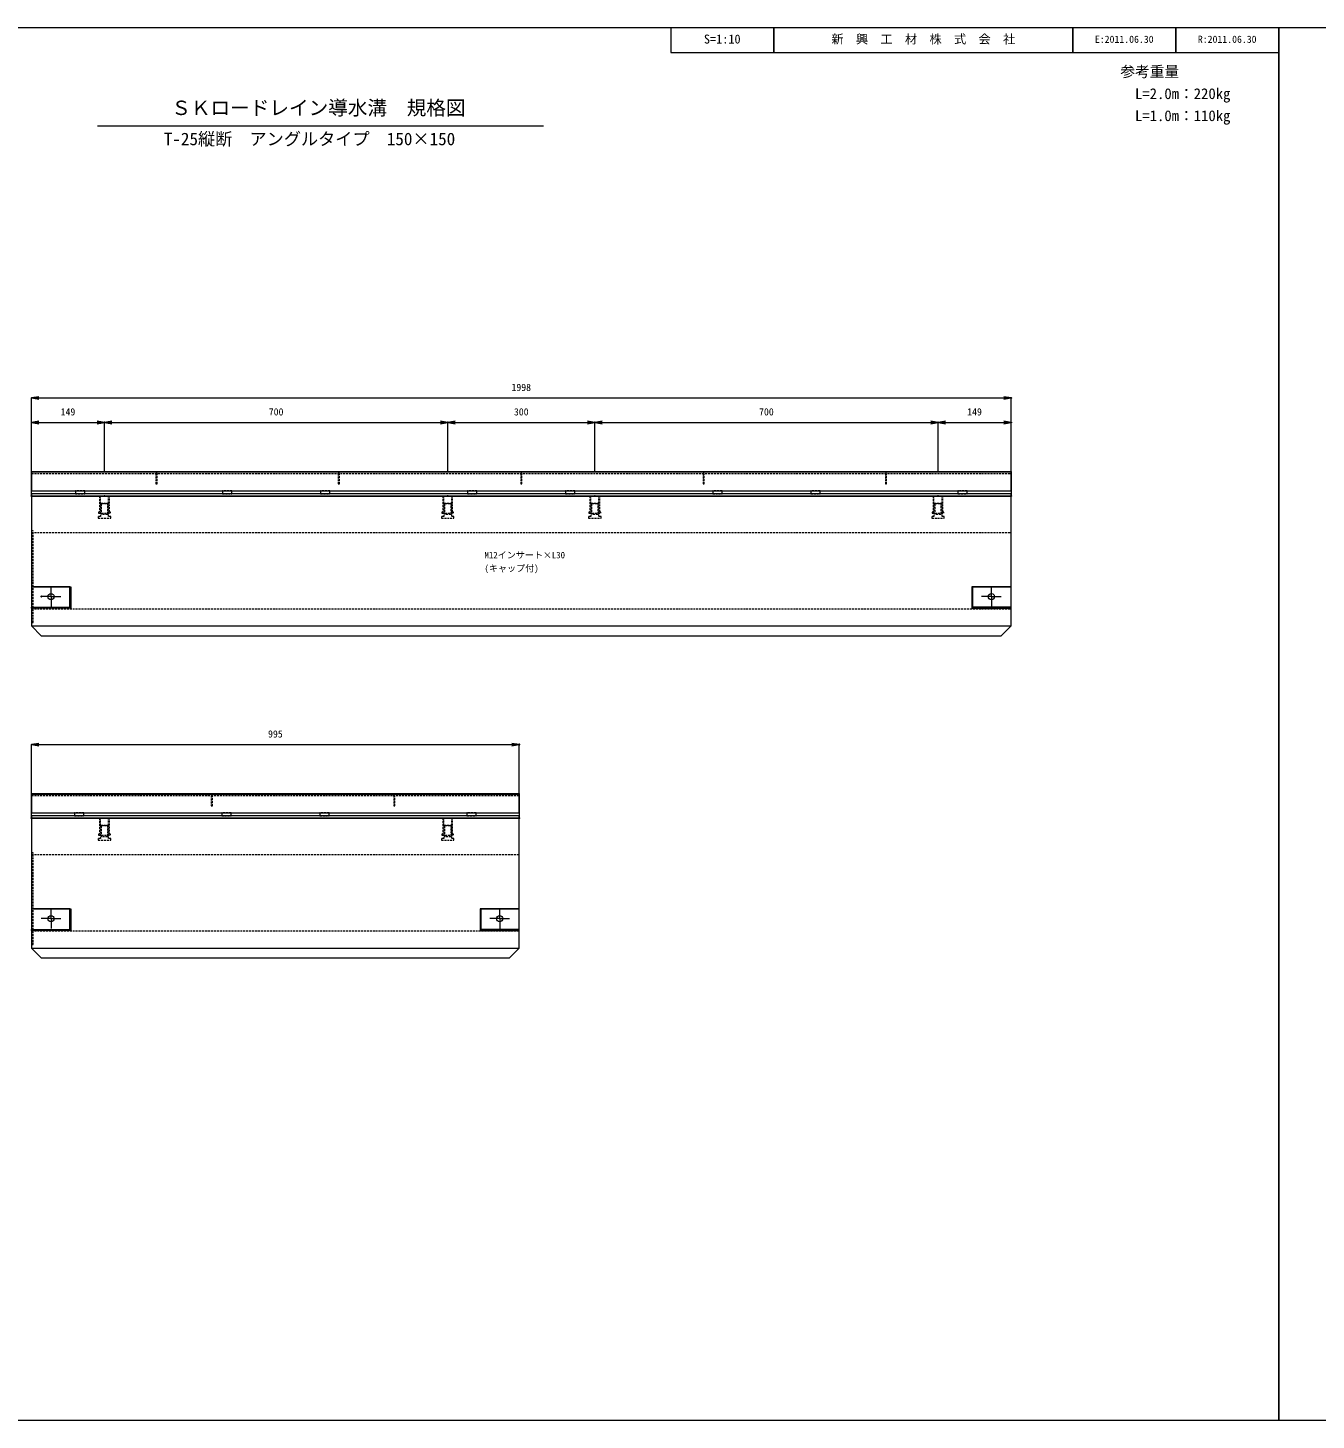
# Model space of a CAD drawing. Units: millimetres, scale not verified. Extents: x -7780 to 7780, y -1420 to 1420.
# Drawn here: x -6441 to -3814, y -1420 to 1420 of the extents above; entities that cross this region are included whole.
import ezdxf
from ezdxf.enums import TextEntityAlignment as Align

# ---------------------------------------------------------------- set-up
doc = ezdxf.new("R2010")
doc.units = ezdxf.units.MM
doc.header["$LTSCALE"] = 8
doc.header["$PDMODE"] = 32
doc.header["$PDSIZE"] = 1.6
doc.linetypes.add('USER1', pattern=[0.75, 0.5, -0.25])
doc.layers.add('0-0_0', color=7, linetype='Continuous')
doc.layers.add('0-3_DEFPOINTS', color=7, linetype='Continuous')
for name, color, linetype, lineweight in [('0-1_TITLE', 7, 'Continuous', 18), ('0-2_SUNPO_S10', 3, 'Continuous', 18), ('0-4_KIJUN', 7, 'Continuous', 18), ('0-B_ANGLE', 4, 'Continuous', 18)]:
    doc.layers.add(name, color=color, linetype=linetype, lineweight=lineweight)
doc.styles.add('ＭＳ ゴシック', font='')
doc.styles.get('ＭＳ ゴシック').set_extended_font_data('MS Gothic')

# ---------------------------------------------------------------- blocks, each defined once
blk = doc.blocks.new('_OPEN')
at = {"layer": '0-0_0'}
blk.add_line((0, 0), (-1, 0), dxfattribs=at)
blk.add_lwpolyline([(-1, 0.1667), (0, 0), (-1, -0.1667)], dxfattribs=at)
blk = doc.blocks.new('D7')
at = {"layer": '0-2_SUNPO_S10'}
for p, q in [((1296, 1885), (1246, 1885)), ((1246, 1695), (1246, 1870)), ((1316, 1680), (1246, 1680))]:
    blk.add_line(p, q, dxfattribs=at)
at = {"layer": '0-3_DEFPOINTS'}
for p in [(1246, 1885), (1346, 1885), (1366, 1680)]:
    blk.add_point(p, dxfattribs=at)
at = {"layer": '0-2_SUNPO_S10', "xscale": 15, "yscale": 15}
for p, rotation in [((1246, 1885), 90), ((1246, 1680), 270)]:
    blk.add_blockref('_OPEN', p, dxfattribs=dict(at, rotation=rotation))
at = {"layer": '0-2_SUNPO_S10', "color": 7, "style": 'ＭＳ ゴシック'}
blk.add_text('205', height=14.66, rotation=90, dxfattribs=at).set_placement((1236, 1767.5), align=Align.BOTTOM_LEFT)
blk = doc.blocks.new('D8')
at = {"layer": '0-2_SUNPO_S10'}
for p, q in [((1346, 1278), (1346, 1378)), ((1361, 1378), (2326, 1378)), ((2341, 1278), (2341, 1378))]:
    blk.add_line(p, q, dxfattribs=at)
at = {"layer": '0-3_DEFPOINTS'}
for p in [(2341, 1378), (1346, 1228), (2341, 1228)]:
    blk.add_point(p, dxfattribs=at)
at = {"layer": '0-2_SUNPO_S10', "xscale": 15, "yscale": 15, "rotation": 180}
blk.add_blockref('_OPEN', (1346, 1378), dxfattribs=at)
at = {"layer": '0-2_SUNPO_S10', "xscale": 15, "yscale": 15}
blk.add_blockref('_OPEN', (2341, 1378), dxfattribs=at)
at = {"layer": '0-2_SUNPO_S10', "color": 7, "style": 'ＭＳ ゴシック'}
blk.add_text('995', height=14.66, dxfattribs=at).set_placement((1828.5, 1388), align=Align.BOTTOM_LEFT)
blk = doc.blocks.new('W1-2_INST-C')
at = {"layer": '0-4_KIJUN', "linetype": 'USER1'}
for p, q in [((-8.225, -15), (-8.225, 0)), ((8.225, -15), (8.225, 0))]:
    blk.add_line(p, q, dxfattribs=at)
for points in [[(10, 0), (-10, 0), (-10, -33), (-12, -33), (-12, -35), (12, -35), (12, -33), (10, -33)], [(8.225, -15), (-8.225, -15), (-8.225, -41.5), (-12.75, -41.5), (-12.75, -45), (12.75, -45), (12.75, -41.5), (8.225, -41.5)], [(-6, -15), (6, -15), (6, -38), (-6, -38)]]:
    blk.add_lwpolyline(points, close=True, dxfattribs=at)
blk = doc.blocks.new('D25')
at = {"layer": '0-2_SUNPO_S10'}
for p, q in [((1346, 1935), (1346, 2035)), ((1361, 2035), (1480, 2035)), ((1495, 1935), (1495, 2035))]:
    blk.add_line(p, q, dxfattribs=at)
at = {"layer": '0-3_DEFPOINTS'}
for p in [(1495, 2035), (1346, 1885), (1495, 1885)]:
    blk.add_point(p, dxfattribs=at)
at = {"layer": '0-2_SUNPO_S10', "xscale": 15, "yscale": 15, "rotation": 180}
blk.add_blockref('_OPEN', (1346, 2035), dxfattribs=at)
at = {"layer": '0-2_SUNPO_S10', "xscale": 15, "yscale": 15}
blk.add_blockref('_OPEN', (1495, 2035), dxfattribs=at)
at = {"layer": '0-2_SUNPO_S10', "color": 7, "style": 'ＭＳ ゴシック'}
blk.add_text('149', height=14.66, dxfattribs=at).set_placement((1405.5, 2045), align=Align.BOTTOM_LEFT)
blk = doc.blocks.new('D26')
at = {"layer": '0-2_SUNPO_S10'}
for p, q in [((1495, 1935), (1495, 2035)), ((1510, 2035), (2180, 2035)), ((2195, 1935), (2195, 2035))]:
    blk.add_line(p, q, dxfattribs=at)
at = {"layer": '0-3_DEFPOINTS'}
for p in [(2195, 2035), (1495, 1885), (2195, 1885)]:
    blk.add_point(p, dxfattribs=at)
at = {"layer": '0-2_SUNPO_S10', "xscale": 15, "yscale": 15, "rotation": 180}
blk.add_blockref('_OPEN', (1495, 2035), dxfattribs=at)
at = {"layer": '0-2_SUNPO_S10', "xscale": 15, "yscale": 15}
blk.add_blockref('_OPEN', (2195, 2035), dxfattribs=at)
at = {"layer": '0-2_SUNPO_S10', "color": 7, "style": 'ＭＳ ゴシック'}
blk.add_text('700', height=14.66, dxfattribs=at).set_placement((1830, 2045), align=Align.BOTTOM_LEFT)
blk = doc.blocks.new('D27')
at = {"layer": '0-2_SUNPO_S10'}
for p, q in [((2195, 1935), (2195, 2035)), ((2210, 2035), (2480, 2035)), ((2495, 1935), (2495, 2035))]:
    blk.add_line(p, q, dxfattribs=at)
at = {"layer": '0-3_DEFPOINTS'}
for p in [(2495, 2035), (2195, 1885), (2495, 1885)]:
    blk.add_point(p, dxfattribs=at)
at = {"layer": '0-2_SUNPO_S10', "xscale": 15, "yscale": 15, "rotation": 180}
blk.add_blockref('_OPEN', (2195, 2035), dxfattribs=at)
at = {"layer": '0-2_SUNPO_S10', "xscale": 15, "yscale": 15}
blk.add_blockref('_OPEN', (2495, 2035), dxfattribs=at)
at = {"layer": '0-2_SUNPO_S10', "color": 7, "style": 'ＭＳ ゴシック'}
blk.add_text('300', height=14.66, dxfattribs=at).set_placement((2330, 2045), align=Align.BOTTOM_LEFT)
blk = doc.blocks.new('D28')
at = {"layer": '0-2_SUNPO_S10'}
for p, q in [((2495, 1935), (2495, 2035)), ((2510, 2035), (3180, 2035)), ((3195, 1935), (3195, 2035))]:
    blk.add_line(p, q, dxfattribs=at)
at = {"layer": '0-3_DEFPOINTS'}
for p in [(3195, 2035), (2495, 1885), (3195, 1885)]:
    blk.add_point(p, dxfattribs=at)
at = {"layer": '0-2_SUNPO_S10', "xscale": 15, "yscale": 15, "rotation": 180}
blk.add_blockref('_OPEN', (2495, 2035), dxfattribs=at)
at = {"layer": '0-2_SUNPO_S10', "xscale": 15, "yscale": 15}
blk.add_blockref('_OPEN', (3195, 2035), dxfattribs=at)
at = {"layer": '0-2_SUNPO_S10', "color": 7, "style": 'ＭＳ ゴシック'}
blk.add_text('700', height=14.66, dxfattribs=at).set_placement((2830, 2045), align=Align.BOTTOM_LEFT)
blk = doc.blocks.new('D29')
at = {"layer": '0-2_SUNPO_S10'}
for p, q in [((3195, 1935), (3195, 2035)), ((3210, 2035), (3329, 2035)), ((3344, 1935), (3344, 2035))]:
    blk.add_line(p, q, dxfattribs=at)
at = {"layer": '0-3_DEFPOINTS'}
for p in [(3344, 2035), (3195, 1885), (3344, 1885)]:
    blk.add_point(p, dxfattribs=at)
at = {"layer": '0-2_SUNPO_S10', "xscale": 15, "yscale": 15, "rotation": 180}
blk.add_blockref('_OPEN', (3195, 2035), dxfattribs=at)
at = {"layer": '0-2_SUNPO_S10', "xscale": 15, "yscale": 15}
blk.add_blockref('_OPEN', (3344, 2035), dxfattribs=at)
at = {"layer": '0-2_SUNPO_S10', "color": 7, "style": 'ＭＳ ゴシック'}
blk.add_text('149', height=14.66, dxfattribs=at).set_placement((3254.5, 2045), align=Align.BOTTOM_LEFT)
blk = doc.blocks.new('D30')
at = {"layer": '0-2_SUNPO_S10'}
for p, q in [((1346, 1935), (1346, 2085)), ((1361, 2085), (3329, 2085)), ((3344, 1935), (3344, 2085))]:
    blk.add_line(p, q, dxfattribs=at)
at = {"layer": '0-3_DEFPOINTS'}
for p in [(3344, 2085), (1346, 1885), (3344, 1885)]:
    blk.add_point(p, dxfattribs=at)
at = {"layer": '0-2_SUNPO_S10', "xscale": 15, "yscale": 15, "rotation": 180}
blk.add_blockref('_OPEN', (1346, 2085), dxfattribs=at)
at = {"layer": '0-2_SUNPO_S10', "xscale": 15, "yscale": 15}
blk.add_blockref('_OPEN', (3344, 2085), dxfattribs=at)
at = {"layer": '0-2_SUNPO_S10', "color": 7, "style": 'ＭＳ ゴシック'}
blk.add_text('1998', height=14.66, dxfattribs=at).set_placement((2325, 2095), align=Align.BOTTOM_LEFT)
blk = doc.blocks.new('A$C460B368F')
at = {"layer": '0-B_ANGLE', "color": 5, "linetype": 'USER1'}
blk.add_line((0, 46), (1998, 46), dxfattribs=at)
at = {"layer": '0-B_ANGLE'}
for points in [[(0, 0), (0, 50), (1998, 50), (1998, 0)], [(0, 0), (1998, 0), (1998, 4.5), (0, 4.5)]]:
    blk.add_lwpolyline(points, close=True, dxfattribs=at)
at = {"layer": '0-B_ANGLE', "color": 5}
blk.add_lwpolyline([(0, 48.5), (0, 10.5), (1998, 10.5), (1998, 48.5)], close=True, dxfattribs=at)
at = {"layer": '0-B_ANGLE', "color": 5, "linetype": 'USER1'}
for points in [[(253.75, 46), (253.75, 25), (256.25, 25), (256.25, 46)], [(625.75, 46), (625.75, 25), (628.25, 25), (628.25, 46)], [(997.75, 46), (997.75, 25), (1000.25, 25), (1000.25, 46)], [(1369.75, 46), (1369.75, 25), (1372.25, 25), (1372.25, 46)], [(1741.75, 46), (1741.75, 25), (1744.25, 25), (1744.25, 46)]]:
    blk.add_lwpolyline(points, close=True, dxfattribs=at)
at = {"layer": '0-B_ANGLE', "linetype": 'USER1'}
for points in [[(89.5, 10.5), (89.5, 4.5), (108.5, 4.5), (108.5, 10.5)], [(389.5, 10.5), (389.5, 4.5), (408.5, 4.5), (408.5, 10.5)], [(589.5, 10.5), (589.5, 4.5), (608.5, 4.5), (608.5, 10.5)], [(889.5, 10.5), (889.5, 4.5), (908.5, 4.5), (908.5, 10.5)], [(1089.5, 10.5), (1089.5, 4.5), (1108.5, 4.5), (1108.5, 10.5)], [(1389.5, 10.5), (1389.5, 4.5), (1408.5, 4.5), (1408.5, 10.5)], [(1589.5, 10.5), (1589.5, 4.5), (1608.5, 4.5), (1608.5, 10.5)], [(1889.5, 10.5), (1889.5, 4.5), (1908.5, 4.5), (1908.5, 10.5)]]:
    blk.add_lwpolyline(points, close=True, dxfattribs=at)
blk = doc.blocks.new('A$C1AF170BF')
at = {"layer": '0-B_ANGLE', "color": 5, "linetype": 'USER1'}
blk.add_line((0, 46), (995, 46), dxfattribs=at)
at = {"layer": '0-B_ANGLE'}
for points in [[(0, 0), (0, 50), (995, 50), (995, 0)], [(0, 0), (995, 0), (995, 4.5), (0, 4.5)]]:
    blk.add_lwpolyline(points, close=True, dxfattribs=at)
at = {"layer": '0-B_ANGLE', "color": 5}
blk.add_lwpolyline([(0, 48.5), (0, 10.5), (995, 10.5), (995, 48.5)], close=True, dxfattribs=at)
at = {"layer": '0-B_ANGLE', "color": 5, "linetype": 'USER1'}
for points in [[(366.75, 46), (366.75, 25), (369.25, 25), (369.25, 46)], [(738.75, 46), (738.75, 25), (741.25, 25), (741.25, 46)]]:
    blk.add_lwpolyline(points, close=True, dxfattribs=at)
at = {"layer": '0-B_ANGLE', "linetype": 'USER1'}
for points in [[(88, 10.5), (88, 4.5), (107, 4.5), (107, 10.5)], [(388, 10.5), (388, 4.5), (407, 4.5), (407, 10.5)], [(588, 10.5), (588, 4.5), (607, 4.5), (607, 10.5)], [(888, 10.5), (888, 4.5), (907, 4.5), (907, 10.5)]]:
    blk.add_lwpolyline(points, close=True, dxfattribs=at)

msp = doc.modelspace()

# ---------------------------------------------------------------- linework, layer by layer
at = {"layer": '0-1_TITLE', "color": 1}
msp.add_line((-6299.227, 1220), (-5389.679, 1220), dxfattribs=at)
at = {"layer": '0-1_TITLE', "color": 2}
for points in [[(-7780, -1420), (-3890, -1420), (-3890, 1420), (-7780, 1420)], [(-7780, -1420), (-3890, -1420), (-3890, 1420), (-7780, 1420)], [(-3890, -1420), (0, -1420), (0, 1420), (-3890, 1420)]]:
    msp.add_lwpolyline(points, close=True, dxfattribs=at)
at = {"layer": '0-1_TITLE', "color": 1}
for points in [[(-5130, 1420), (-5130, 1370), (-4920, 1370), (-4920, 1420)], [(-4920, 1420), (-4920, 1370), (-4310, 1370), (-4310, 1420)], [(-4310, 1420), (-4310, 1370), (-4100, 1370), (-4100, 1420)], [(-4100, 1420), (-4100, 1370), (-3890, 1370), (-3890, 1420)]]:
    msp.add_lwpolyline(points, close=True, dxfattribs=at)
at = {"layer": '0-4_KIJUN', "linetype": 'USER1'}
for p, q in [((-6434, 390.52), (-4436, 390.52)), ((-6434, 235), (-4436, 235)), ((-6434, -266.48), (-5439, -266.48)), ((-6434, -422), (-5439, -422))]:
    msp.add_line(p, q, dxfattribs=at)
at = {"layer": '0-4_KIJUN'}
for p, q in [((-6394, 260), (-6414, 260)), ((-6394, 260), (-6394, 280)), ((-6394, 260), (-6394, 240)), ((-6394, 260), (-6374, 260)), ((-4476, 260), (-4496, 260)), ((-4476, 260), (-4476, 280)), ((-4476, 260), (-4456, 260)), ((-4476, 260), (-4476, 240)), ((-6434, 200), (-4436, 200)), ((-6394, -397), (-6414, -397)), ((-6394, -397), (-6394, -377)), ((-6394, -397), (-6394, -417)), ((-6394, -397), (-6374, -397)), ((-5479, -397), (-5499, -397)), ((-5479, -397), (-5479, -377)), ((-5479, -397), (-5459, -397)), ((-5479, -397), (-5479, -417)), ((-6434, -457), (-5439, -457))]:
    msp.add_line(p, q, dxfattribs=at)
for points in [[(-6414, 180), (-4456, 180), (-4436, 200), (-4436, 465), (-6434, 465), (-6434, 200)], [(-6434, 280), (-6354, 280), (-6354, 236), (-6434, 236), (-6434, 238), (-6356, 238), (-6356, 280)], [(-4436, 280), (-4516, 280), (-4516, 236), (-4436, 236), (-4436, 238), (-4514, 238), (-4514, 280)], [(-6414, -477), (-5459, -477), (-5439, -457), (-5439, -192), (-6434, -192), (-6434, -457)], [(-6434, -377), (-6354, -377), (-6354, -421), (-6434, -421), (-6434, -419), (-6356, -419), (-6356, -377)], [(-5439, -377), (-5519, -377), (-5519, -421), (-5439, -421), (-5439, -419), (-5517, -419), (-5517, -377)]]:
    msp.add_lwpolyline(points, close=True, dxfattribs=at)
at = {"layer": '0-4_KIJUN', "color": 3, "linetype": 'USER1'}
for points in [[(-6434, 206), (-6430.8, 207), (-6430.8, 394), (-6434, 395)], [(-6434, -451), (-6430.8, -450), (-6430.8, -263), (-6434, -262)]]:
    msp.add_lwpolyline(points, close=True, dxfattribs=at)
at = {"layer": '0-4_KIJUN'}
for centre in [(-6394, 260), (-4476, 260), (-6394, -397), (-5479, -397)]:
    msp.add_circle(centre, 6.35, dxfattribs=at)

# ---------------------------------------------------------------- block references
at = {"layer": '0-2_SUNPO_S10'}
for name in ['D30', 'D25', 'D26', 'D27', 'D28', 'D29', 'D7', 'D8']:
    msp.add_blockref(name, (-7780, -1420), dxfattribs=at)
at = {"layer": '0-4_KIJUN'}
for p in [(-6285, 465), (-5585, 465), (-5285, 465), (-4585, 465), (-6285, -192), (-5585, -192)]:
    msp.add_blockref('W1-2_INST-C', p, dxfattribs=at)
at = {"layer": '0-B_ANGLE'}
for name, p in [('A$C460B368F', (-6434, 465)), ('A$C1AF170BF', (-6434, -192))]:
    msp.add_blockref(name, p, dxfattribs=at)

# ---------------------------------------------------------------- texts
at = {"layer": '0-1_TITLE', "style": 'ＭＳ ゴシック'}
for s, height, p in [('S=1:10', 18.33, (-5062.5, 1382.5)), ('新\u3000興\u3000工\u3000材\u3000株\u3000式\u3000会\u3000社', 18.33, (-4802.5, 1382.5)), ('E:2011.06.30', 14.66, (-4265, 1385)), ('R:2011.06.30', 14.66, (-4055, 1385)), ('参考重量', 21.99, (-4213.189, 1313.158)), ('\u3000L=2.0m：220kg', 21.99, (-4213.189, 1268.158)), ('ＳＫロードレイン導水溝\u3000規格図', 29.33, (-6148.803, 1233.383)), ('\u3000L=1.0m：110kg', 21.99, (-4213.189, 1223.158)), ('T-25縦断\u3000アングルタイプ\u3000150×150', 25.66, (-6164.184, 1172.871))]:
    msp.add_text(s, height=height, dxfattribs=at).set_placement(p, align=Align.BOTTOM_LEFT)
at = {"layer": '0-2_SUNPO_S10', "color": 7, "style": 'ＭＳ ゴシック'}
for s, p in [('M12インサート×L30', (-5510, 334)), ('(キャップ付)', (-5510, 307))]:
    msp.add_text(s, height=13.2, dxfattribs=at).set_placement(p, align=Align.BOTTOM_LEFT)

doc.saveas('drawing.dxf')
